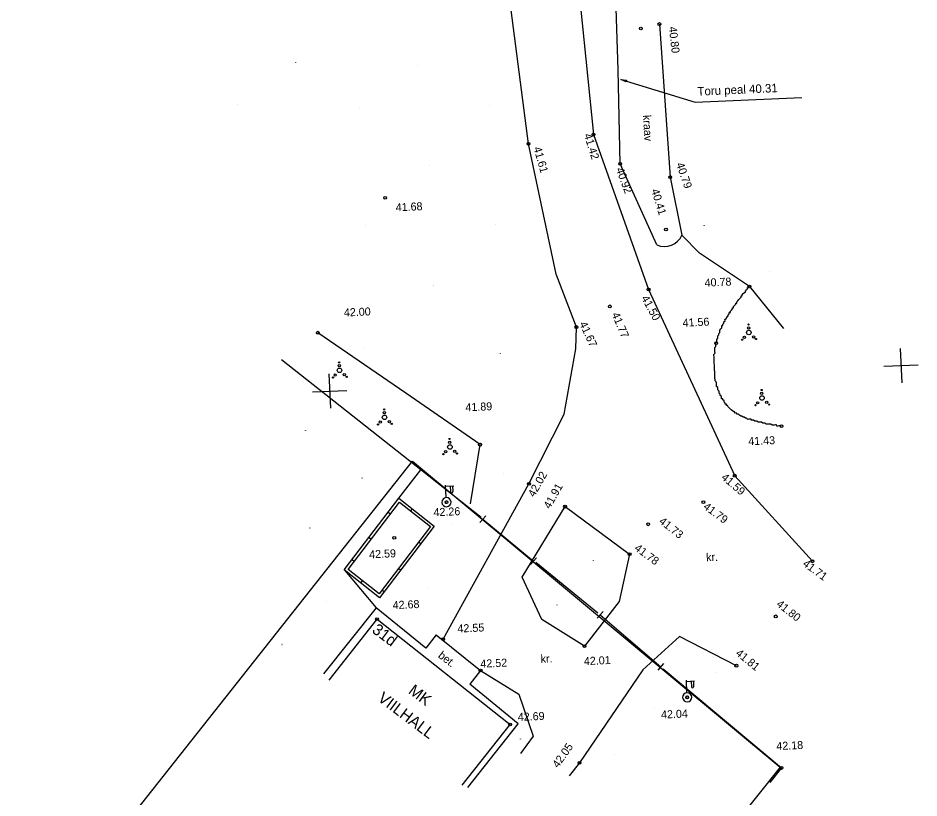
# Model space of a CAD drawing. Extents: x 641832 to 642168, y 6457549 to 6457951.
# Drawn here: x 642087.2 to 642165.9, y 6457660.2 to 6457728.4 of the extents above; entities that cross this region are included whole.
import ezdxf

# ---------------------------------------------------------------- set-up
doc = ezdxf.new("R2010")
doc.units = 0
for name, color, linetype in [('Default', 7, 'Continuous'), ('KIIK____________', 7, 'Continuous'), ('Level 10', 7, 'Continuous'), ('Level 11', 7, 'Continuous'), ('Level 19', 7, 'Continuous'), ('Level 2', 7, 'Continuous'), ('Level 20', 7, 'Continuous'), ('Level 23', 7, 'Continuous'), ('Level 24', 7, 'Continuous'), ('Level 28', 7, 'Continuous'), ('Level 29', 7, 'Continuous'), ('Level 3', 7, 'Continuous'), ('Level 31', 7, 'Continuous'), ('Level 6', 7, 'Continuous'), ('Level 62', 7, 'Continuous'), ('Level 9', 7, 'Continuous'), ('RADA____________', 7, 'Continuous'), ('RDT', 7, 'Continuous')]:
    doc.layers.add(name, color=color, linetype=linetype)

# ---------------------------------------------------------------- blocks, each defined once
blk = doc.blocks.new('RIST')
at = {"layer": 'Default'}
for points in [[(0, 150), (0, -150)], [(-150, 0), (150, 0)]]:
    blk.add_lwpolyline(points, dxfattribs=at)
blk = doc.blocks.new('LB1')
at = {"layer": 'Level 10'}
for p, q in [((-1, 40), (-1, 150)), ((-1, 140), (70, 140)), ((40, 140), (40, 90)), ((60, 140), (60, 90))]:
    blk.add_line(p, q, dxfattribs=at)
for centre, radius, start, end in [((50, 90), 10, 180, 0), ((0, 0), 40, 90, 270), ((0, 0), 10, 90, 270), ((0, 0), 40, 270, 90), ((0, 0), 10, 270, 90)]:
    blk.add_arc(centre, radius, start, end, dxfattribs=at)
blk = doc.blocks.new('PM')
at = {"layer": 'RDT'}
for p, q in [((0, 0), (-0.25, 0)), ((-0.25, 0), (0, 0)), ((0.25, 0), (0, 0)), ((0, 0), (0.25, 0))]:
    blk.add_line(p, q, dxfattribs=at)
for start, end in [(0, 180), (180, 0)]:
    blk.add_arc((0, 0), 0.25, start, end, dxfattribs=at)
blk = doc.blocks.new('METS')
at = {"layer": 'KIIK____________'}
for start, end in [(0, 180), (180, 0)]:
    blk.add_arc((0, 0), 0.5, start, end, dxfattribs=at)
blk = doc.blocks.new('KHEIN')
at = {"layer": 'RADA____________'}
for p, q in [((-0.2, 0.3), (-0.2, -0.3)), ((0.2, 0.3), (0.2, -0.3))]:
    blk.add_line(p, q, dxfattribs=at)
blk = doc.blocks.new('BV')
at = {"layer": 'Default'}
for centre, radius in [((0, 0), 20), ((0, 40), 10), ((0, 70), 5), ((-60, -60), 5), ((-40, -40), 10), ((40, -40), 10), ((60, -60), 5)]:
    blk.add_circle(centre, radius, dxfattribs=at)

msp = doc.modelspace()

# ---------------------------------------------------------------- linework, layer by layer
at = {"layer": 'Level 19'}
for p, q in [((642127.666, 6457684.749), (642110.219, 6457698.538)), ((642127.569, 6457684.306), (642128.083, 6457684.878)), ((642127.826, 6457684.592), (642132.238, 6457680.926)), ((642131.981, 6457680.64), (642132.495, 6457681.212)), ((642137.871, 6457676.383), (642132.461, 6457680.801)), ((642137.811, 6457675.947), (642138.326, 6457676.52)), ((642138.068, 6457676.233), (642143.388, 6457671.686)), ((642143.131, 6457671.4), (642143.646, 6457671.972))]:
    msp.add_line(p, q, dxfattribs=at)
msp.add_lwpolyline([(642143.567, 6457671.527), (642153.927, 6457662.854), (642152.909, 6457661.583)], dxfattribs=at)
at = {"layer": 'Level 2'}
for p, q in [((642114.372, 6457670.543), (642118.573, 6457675.855)), ((642118.573, 6457675.855), (642130.205, 6457666.656)), ((642126.004, 6457661.344), (642130.205, 6457666.656))]:
    msp.add_line(p, q, dxfattribs=at)
at = {"layer": 'Level 20'}
for p, q in [((642124.352, 6457674.112), (642131.846, 6457687.686)), ((642119.554, 6457685.208), (642119.744, 6457685.063)), ((642121.636, 6457685.513), (642121.488, 6457685.325)), ((642117.871, 6457683.001), (642118.061, 6457682.856)), ((642122.394, 6457682.453), (642122.204, 6457682.598)), ((642116.393, 6457681.063), (642116.583, 6457680.918)), ((642120.631, 6457680.142), (642120.441, 6457680.287)), ((642117.157, 6457679.02), (642117.305, 6457679.208)), ((642119.184, 6457678.243), (642118.994, 6457678.388)), ((642136.266, 6457663.303), (642135.375, 6457662.163))]:
    msp.add_line(p, q, dxfattribs=at)
for points in [[(642131.846, 6457687.686), (642134.926, 6457693.775), (642135.952, 6457699.49), (642135.991, 6457701.392), (642134.24, 6457706.019), (642131.814, 6457717.402), (642129.668, 6457733.846), (642128.895, 6457752.886), (642129.433, 6457766.943), (642128.844, 6457775.215), (642125.841, 6457781.132), (642115.965, 6457791.526), (642101.158, 6457806.066), (642088.323, 6457816.576), (642084.254, 6457816.609), (642080.199, 6457813.63)], [(642144.617, 6457763.034), (642134.436, 6457772.625), (642134.685, 6457768.593), (642134.738, 6457766.758), (642135.076, 6457753.555), (642135.837, 6457734.563), (642137.491, 6457718.226), (642142.306, 6457704.669), (642149.835, 6457688.399), (642156.625, 6457680.92)], [(642149.982, 6457671.795), (642144.998, 6457674.343), (642141.805, 6457671.437), (642136.266, 6457663.303)], [(642127.626, 6457671.379), (642130.97, 6457669.311), (642132.211, 6457665.64), (642131.119, 6457664.113)]]:
    msp.add_lwpolyline(points, dxfattribs=at)
at = {"layer": 'Level 23'}
for p, q in [((642151.114, 6457704.933), (642154.083, 6457701.262)), ((642120.48, 6457686.424), (642122.384, 6457688.923)), ((642115.76, 6457680.122), (642118.496, 6457676.864))]:
    msp.add_line(p, q, dxfattribs=at)
for points in [[(642151.114, 6457704.933), (642146.758, 6457707.861), (642145.223, 6457709.428)], [(642148.068, 6457697.798), (642148.064, 6457697.898), (642148.059, 6457697.998), (642148.055, 6457698.098), (642148.051, 6457698.198), (642148.046, 6457698.298), (642148.042, 6457698.398), (642148.037, 6457698.498), (642148.033, 6457698.597), (642148.028, 6457698.697), (642148.024, 6457698.797), (642148.019, 6457698.897), (642148.019, 6457698.897), (642148.015, 6457698.997), (642148.11, 6457699.101), (642148.106, 6457699.201), (642148.101, 6457699.301), (642148.097, 6457699.401), (642148.092, 6457699.501), (642148.088, 6457699.601), (642148.183, 6457699.705), (642148.179, 6457699.805), (642148.179, 6457699.805), (642148.174, 6457699.905), (642148.17, 6457700.005), (642148.265, 6457700.109), (642148.261, 6457700.209), (642148.256, 6457700.309), (642148.352, 6457700.413), (642148.352, 6457700.413), (642148.347, 6457700.513), (642148.343, 6457700.613), (642148.438, 6457700.717), (642148.434, 6457700.817), (642148.434, 6457700.817), (642148.529, 6457700.922), (642148.525, 6457701.022), (642148.52, 6457701.121), (642148.616, 6457701.226), (642148.616, 6457701.226), (642148.711, 6457701.33), (642148.707, 6457701.43), (642148.702, 6457701.53), (642148.802, 6457701.534), (642148.797, 6457701.634), (642148.893, 6457701.739), (642148.888, 6457701.839), (642148.888, 6457701.839), (642148.984, 6457701.943), (642148.979, 6457702.043), (642149.075, 6457702.147), (642149.075, 6457702.147), (642149.17, 6457702.252), (642149.166, 6457702.351), (642149.266, 6457702.356), (642149.261, 6457702.456), (642149.357, 6457702.56), (642149.352, 6457702.66), (642149.452, 6457702.665), (642149.447, 6457702.764), (642149.543, 6457702.869), (642149.543, 6457702.869), (642149.638, 6457702.973), (642149.634, 6457703.073), (642149.734, 6457703.078), (642149.729, 6457703.177), (642149.825, 6457703.282), (642149.825, 6457703.282), (642149.92, 6457703.386), (642149.916, 6457703.486), (642150.016, 6457703.491), (642150.011, 6457703.59), (642150.106, 6457703.695), (642150.106, 6457703.695), (642150.202, 6457703.799), (642150.297, 6457703.904), (642150.297, 6457703.904), (642150.393, 6457704.008), (642150.388, 6457704.108), (642150.488, 6457704.112), (642150.484, 6457704.212), (642150.579, 6457704.316), (642150.579, 6457704.316), (642150.674, 6457704.421), (642150.774, 6457704.425), (642150.77, 6457704.525), (642150.865, 6457704.63), (642150.865, 6457704.63), (642150.961, 6457704.734), (642150.956, 6457704.834), (642151.056, 6457704.838), (642151.152, 6457704.943)], [(642126.741, 6457685.941), (642127.57, 6457691.111), (642121.1, 6457695.605), (642113.394, 6457700.893)], [(642153.899, 6457692.755), (642153.799, 6457692.75), (642153.7, 6457692.746), (642153.6, 6457692.741), (642153.5, 6457692.737), (642153.495, 6457692.837), (642153.395, 6457692.832), (642153.296, 6457692.828), (642153.196, 6457692.823), (642153.096, 6457692.819), (642152.991, 6457692.914), (642152.892, 6457692.91), (642152.792, 6457692.905), (642152.692, 6457692.901), (642152.592, 6457692.896), (642152.487, 6457692.992), (642152.487, 6457692.992), (642152.388, 6457692.987), (642152.288, 6457692.983), (642152.183, 6457693.078), (642152.083, 6457693.074), (642151.984, 6457693.069), (642151.884, 6457693.065), (642151.779, 6457693.16), (642151.779, 6457693.16), (642151.679, 6457693.156), (642151.58, 6457693.151), (642151.475, 6457693.247), (642151.375, 6457693.242), (642151.275, 6457693.238), (642151.271, 6457693.338), (642151.171, 6457693.333), (642151.071, 6457693.329), (642150.971, 6457693.324), (642150.867, 6457693.42), (642150.867, 6457693.42), (642150.767, 6457693.415), (642150.663, 6457693.51), (642150.563, 6457693.506), (642150.458, 6457693.601), (642150.458, 6457693.601), (642150.358, 6457693.597), (642150.254, 6457693.692), (642150.254, 6457693.692), (642150.15, 6457693.788), (642150.05, 6457693.783), (642149.945, 6457693.879), (642149.945, 6457693.879), (642149.846, 6457693.874), (642149.841, 6457693.974), (642149.741, 6457693.97), (642149.637, 6457694.065), (642149.637, 6457694.065), (642149.533, 6457694.16), (642149.428, 6457694.256), (642149.428, 6457694.256), (642149.324, 6457694.351), (642149.324, 6457694.351), (642149.219, 6457694.447), (642149.215, 6457694.547), (642149.115, 6457694.542), (642149.111, 6457694.642), (642149.011, 6457694.638), (642149.006, 6457694.737), (642148.902, 6457694.833), (642148.897, 6457694.933), (642148.897, 6457694.933), (642148.793, 6457695.028), (642148.789, 6457695.128), (642148.689, 6457695.124), (642148.684, 6457695.224), (642148.68, 6457695.323), (642148.575, 6457695.419), (642148.571, 6457695.519), (642148.571, 6457695.519), (642148.467, 6457695.614), (642148.462, 6457695.714), (642148.458, 6457695.814), (642148.353, 6457695.909), (642148.353, 6457695.909), (642148.349, 6457696.009), (642148.344, 6457696.109), (642148.24, 6457696.205), (642148.235, 6457696.304), (642148.231, 6457696.404), (642148.226, 6457696.504), (642148.226, 6457696.504), (642148.222, 6457696.604), (642148.118, 6457696.699), (642148.113, 6457696.799), (642148.109, 6457696.899), (642148.104, 6457696.999), (642148.1, 6457697.099), (642148.095, 6457697.199), (642148.091, 6457697.299), (642148.086, 6457697.399), (642148.082, 6457697.499), (642148.082, 6457697.499), (642148.077, 6457697.598), (642148.073, 6457697.698), (642148.068, 6457697.798)], [(642131.249, 6457679.529), (642135.002, 6457685.7), (642140.643, 6457681.538), (642139.725, 6457677.391), (642136.707, 6457673.503), (642132.962, 6457675.835), (642131.249, 6457679.529)]]:
    msp.add_lwpolyline(points, dxfattribs=at)
at = {"layer": 'Level 24'}
for points in [[(642143.023, 6457708.568), (642139.82, 6457715.654), (642139.639, 6457723.87), (642139.423, 6457731.079), (642140.765, 6457746.551), (642139.576, 6457756.597), (642136.401, 6457758.168)], [(642143.248, 6457727.872), (642144.192, 6457714.491), (642145.223, 6457709.428)]]:
    msp.add_lwpolyline(points, dxfattribs=at)
msp.add_arc((642143.689, 6457710.108), 1.677, 246.60632, 336.11273, dxfattribs=at)
at = {"layer": 'Level 28'}
for p, q in [((642140.335, 6457722.812), (642139.882, 6457723.039)), ((642139.882, 6457723.039), (642140.384, 6457722.971)), ((642140.384, 6457722.971), (642140.335, 6457722.812))]:
    msp.add_line(p, q, dxfattribs=at)
msp.add_lwpolyline([(642140.335, 6457722.812), (642139.882, 6457723.039), (642140.384, 6457722.971)], close=True, dxfattribs=at)
msp.add_lwpolyline([(642140.36, 6457722.892), (642146.376, 6457721.039), (642155.71, 6457721.456)], dxfattribs=at)
at = {"layer": 'Level 29'}
for centre in [(642141.627, 6457727.489), (642143.248, 6457727.872), (642137.491, 6457718.226), (642131.814, 6457717.402), (642139.82, 6457715.654), (642144.192, 6457714.491), (642119.285, 6457712.683), (642143.822, 6457709.921), (642142.306, 6457704.669), (642151.114, 6457704.933), (642138.913, 6457703.198), (642135.991, 6457701.392), (642113.394, 6457700.893), (642148.206, 6457699.976), (642153.918, 6457692.728), (642127.57, 6457691.111), (642149.835, 6457688.399), (642131.846, 6457687.686), (642124.635, 6457686.086), (642135.002, 6457685.7), (642147.092, 6457686.08), (642142.267, 6457684.152), (642120.078, 6457682.974), (642140.643, 6457681.538), (642156.625, 6457680.92), (642153.414, 6457676.102), (642118.573, 6457675.855), (642124.352, 6457674.112), (642136.707, 6457673.503), (642127.626, 6457671.379), (642149.982, 6457671.795), (642145.682, 6457669.028), (642130.205, 6457666.656), (642136.266, 6457663.303), (642153.927, 6457662.854)]:
    msp.add_circle(centre, 0.125, dxfattribs=at)
at = {"layer": 'Level 3'}
msp.add_line((642123.751, 6457674.48), (642122.833, 6457673.319), dxfattribs=at)
for points in [[(642115.707, 6457680.164), (642120.48, 6457686.424), (642123.566, 6457683.991), (642118.793, 6457677.73)], [(642116.04, 6457680.206), (642120.523, 6457686.086), (642123.233, 6457683.948), (642118.75, 6457678.069)]]:
    msp.add_lwpolyline(points, close=True, dxfattribs=at)
for points in [[(642122.833, 6457673.319), (642118.496, 6457676.864), (642113.882, 6457671.092)], [(642123.751, 6457674.48), (642127.626, 6457671.379), (642126.676, 6457670.177)], [(642126.518, 6457661.154), (642130.898, 6457666.725), (642126.676, 6457670.177)]]:
    msp.add_lwpolyline(points, dxfattribs=at)
at = {"layer": 'Level 62'}
msp.add_lwpolyline([(642068.335, 6457562.637), (641999.177, 6457620.177), (642029.275, 6457667.546), (642077.62, 6457633.989), (642121.668, 6457689.67), (642153.794, 6457662.923), (642073.983, 6457562.89)], dxfattribs=at)

# ---------------------------------------------------------------- block references
at = {"layer": 'Level 11', "xscale": 0.009999012482932583, "yscale": 0.00999901248293258, "rotation": 2.5640359384249085}
for name, p in [('LB1', (642124.635, 6457686.086)), ('PM', (642127.666, 6457684.749)), ('PM', (642132.461, 6457680.801)), ('PM', (642137.871, 6457676.383)), ('PM', (642143.567, 6457671.527)), ('LB1', (642145.682, 6457669.028))]:
    msp.add_blockref(name, p, dxfattribs=at)
at = {"layer": 'Level 23', "xscale": 0.009999012482932583, "yscale": 0.00999901248293258, "rotation": 2.5640359384249085}
for name, p in [('KHEIN', (642111.434, 6457724.497)), ('KHEIN', (642122.088, 6457724.29)), ('KHEIN', (642106.409, 6457720.816)), ('KHEIN', (642117.064, 6457720.609)), ('KHEIN', (642128.423, 6457720.748)), ('KHEIN', (642123.147, 6457715.499)), ('KHEIN', (642117.528, 6457710.232)), ('KHEIN', (642128.887, 6457710.372)), ('METS', (642147.162, 6457710.276)), ('METS', (642152.843, 6457706.267)), ('KHEIN', (642123.491, 6457705.055)), ('KHEIN', (642117.491, 6457699.535)), ('KHEIN', (642129.332, 6457699.066)), ('METS', (642112.313, 6457692.368)), ('METS', (642117.268, 6457688.194)), ('KHEIN', (642129.616, 6457688.558)), ('KHEIN', (642125.07, 6457684.213)), ('METS', (642112.695, 6457683.824)), ('KHEIN', (642137.467, 6457680.973)), ('KHEIN', (642122.948, 6457678.502)), ('METS', (642114.156, 6457677.432)), ('KHEIN', (642134.275, 6457677.096)), ('METS', (642110.264, 6457673.637)), ('KHEIN', (642148.235, 6457671.169)), ('KHEIN', (642142.862, 6457668.082)), ('KHEIN', (642131.094, 6457665.389)), ('KHEIN', (642139.329, 6457664.025))]:
    msp.add_blockref(name, p, dxfattribs=at)
at = {"layer": 'Level 31', "xscale": 0.009999012482932583, "yscale": 0.00999901248293258, "rotation": 2.5640359384249085}
for p in [(642164.373, 6457698.028), (642114.428, 6457695.791), (642114.428, 6457695.791)]:
    msp.add_blockref('RIST', p, dxfattribs=at)
at = {"layer": 'Level 9', "xscale": 0.009999012482932583, "yscale": 0.00999901248293258, "rotation": 2.5640359384249085}
for p in [(642151.062, 6457700.913), (642115.291, 6457697.607), (642152.216, 6457695.186), (642119.227, 6457693.498), (642124.938, 6457690.907)]:
    msp.add_blockref('BV', p, dxfattribs=at)

# ---------------------------------------------------------------- texts
at = {"layer": 'Level 2'}
for s, p in [('31d', (642118.054, 6457674.76)), ('MK', (642121.234, 6457669.437)), ('VIILHALL', (642118.554, 6457668.783))]:
    msp.add_text(s, height=0.9999, rotation=323.04387, dxfattribs=at).set_placement(p)
at = {"layer": 'Level 20'}
for s, rotation, p in [('kr.', 2.56404, (642147.347, 6457680.915)), ('bet.', 322.19807, (642123.848, 6457672.573)), ('kr.', 2.56404, (642132.883, 6457672.036))]:
    msp.add_text(s, height=0.6999, rotation=rotation, dxfattribs=at).set_placement(p)
at = {"layer": 'Level 24'}
msp.add_text('kraav', height=0.6999, rotation=273.74582, dxfattribs=at).set_placement((642141.805, 6457719.903))
at = {"layer": 'Level 29'}
for s, rotation, p in [('40.80', 276.65176, (642144.067, 6457727.618)), ('41.42', 287.50279, (642136.642, 6457718.192)), ('41.61', 285.98686, (642132.237, 6457717.047)), ('40.79', 289.07641, (642144.704, 6457715.642)), ('40.92', 290.22261, (642139.442, 6457715.196)), ('40.41', 286.99194, (642142.53, 6457713.354)), ('41.68', 2.56404, (642120.217, 6457711.502)), ('40.78', 2.56404, (642147.217, 6457704.917)), ('41.50', 298.65099, (642141.642, 6457703.929)), ('42.00', 2.56404, (642115.687, 6457702.307)), ('41.77', 293.02323, (642139.062, 6457702.508)), ('41.56', 2.56404, (642145.293, 6457701.416)), ('41.67', 294.5654, (642136.233, 6457701.688)), ('41.89', 2.56404, (642126.309, 6457694.021)), ('41.43', 2.56404, (642151.032, 6457691.055)), ('42.02', 60.41353, (642132.315, 6457686.474)), ('41.59', 319.0731, (642148.599, 6457688.16)), ('41.91', 60.41353, (642133.678, 6457685.44)), ('42.26', 2.56404, (642123.518, 6457684.848)), ('41.79', 323.20915, (642147.028, 6457685.566)), ('41.73', 321.52386, (642143.154, 6457684.303)), ('42.59', 2.56404, (642117.896, 6457681.171)), ('41.78', 323.17782, (642141.008, 6457681.943)), ('41.71', 323.65094, (642155.713, 6457680.575)), ('42.68', 2.56404, (642119.952, 6457676.734)), ('41.80', 321.5433, (642153.415, 6457677.065)), ('42.55', 2.56404, (642125.615, 6457674.686)), ('41.81', 320.70075, (642149.855, 6457672.78)), ('42.52', 2.56404, (642127.616, 6457671.612)), ('42.01', 2.56404, (642136.663, 6457671.839)), ('42.69', 2.56404, (642130.888, 6457666.958)), ('42.04', 2.56404, (642143.409, 6457667.167)), ('42.18', 2.56404, (642153.488, 6457664.415)), ('42.05', 54.67472, (642134.395, 6457662.802))]:
    msp.add_text(s, height=0.6999, rotation=rotation, dxfattribs=at).set_placement(p)
at = {"layer": 'Level 6'}
msp.add_text('Toru peal 40.31', height=0.74993, rotation=2.56404, dxfattribs=at).set_placement((642146.59, 6457721.611))

doc.saveas('drawing.dxf')
